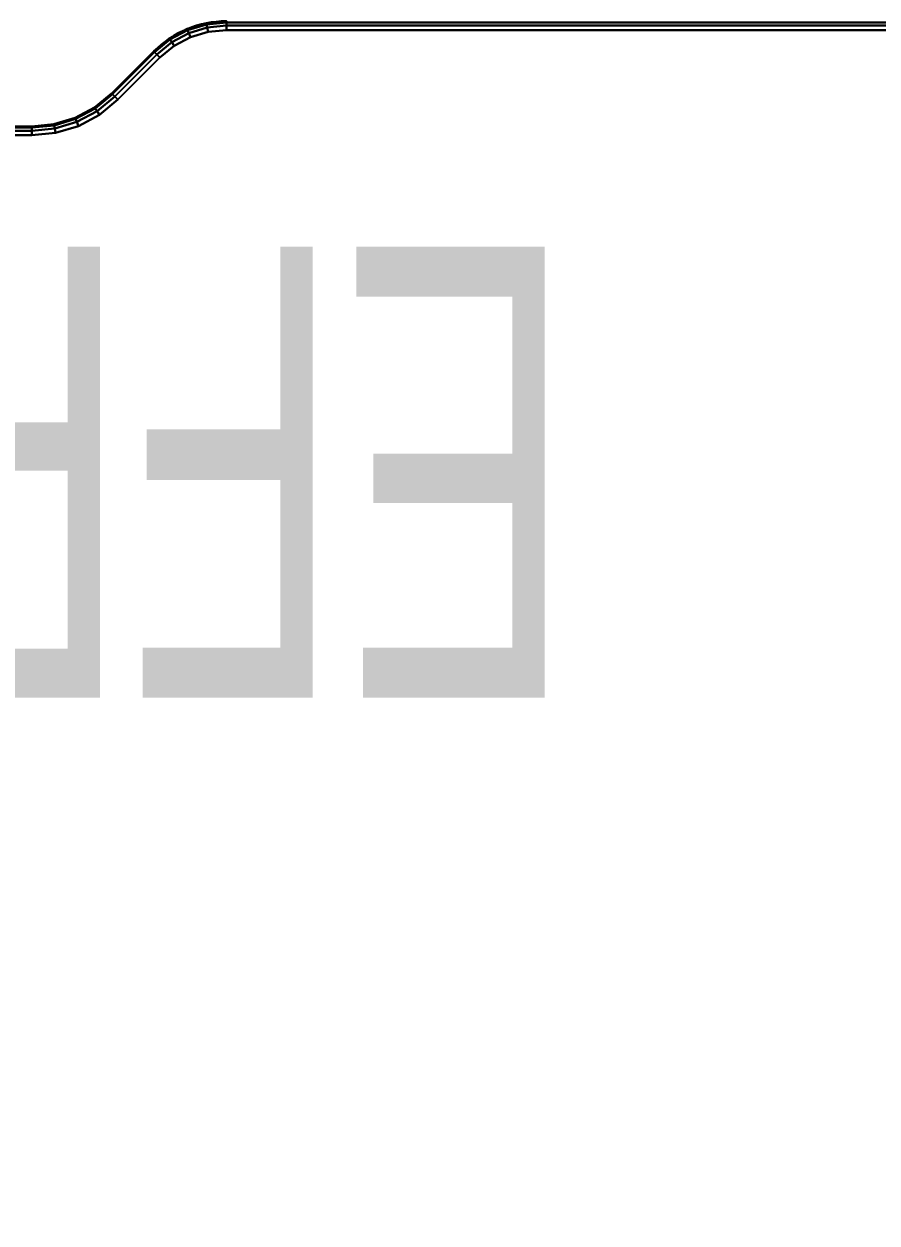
# Model space of a CAD drawing. Extents: x -170 to 1783, y -20 to 1205.
# Drawn here: x 407.61 to 418.97, y 268.65 to 284.6 of the extents above; entities that cross this region are included whole.
import ezdxf
from ezdxf.enums import TextEntityAlignment as Align

# ---------------------------------------------------------------- set-up
doc = ezdxf.new("R2010")
doc.units = 0
doc.header["$LTSCALE"] = 96
doc.header["$MEASUREMENT"] = 0
for name, color, linetype in [('A-FURN-3-WKSF-TOP', 7, 'Continuous'), ('A-FURN-3-WKSF-TRIM', 7, 'Continuous'), ('A-FURN-P-PNLS-TEXT', 7, 'Continuous'), ('A-FURN-P-WKSF', 7, 'Continuous'), ('MAIN_PANEL', 7, 'Continuous'), ('MAIN_WKSURF', 7, 'Continuous')]:
    doc.layers.add(name, color=color, linetype=linetype)

# ---------------------------------------------------------------- blocks, each defined once
blk = doc.blocks.new('EC-EFP-456')
at = {"layer": 'A-FURN-P-PNLS-TEXT', "color": 40, "linetype": 'Continuous', "width": 0.577333}
blk.add_text('EFP-456', height=6, dxfattribs=at).set_placement((24.455, 8), align=Align.MIDDLE_CENTER)
blk = doc.blocks.new('EC-WYC-64-2424-T')
at = {"layer": 'A-FURN-3-WKSF-TOP', "color": 60, "linetype": 'Continuous'}
for points, invisible_edges in [([(26.91, -26.91, 29), (0.743, -0.285, 29), (1.044, -0.161, 29), (1.368, -0.118, 29)], 9), ([(26.91, -26.91, 27.75), (1.368, -0.118, 27.75), (1.044, -0.161, 27.75), (0.743, -0.285, 27.75)], 9), ([(1.368, -0.118, 29), (19.933, -0.118, 29), (20.177, -0.142, 29), (34.22, -23.882, 29)], 12), ([(1.368, -0.118, 29), (34.22, -23.882, 29), (32.871, -23.97, 29), (31.544, -24.234, 29)], 9), ([(29.051, -25.267, 29), (1.368, -0.118, 29), (31.544, -24.234, 29), (30.264, -24.669, 29)], 3), ([(1.368, -0.118, 29), (29.051, -25.267, 29), (27.927, -26.018, 29), (26.91, -26.91, 29)], 9), ([(1.368, -0.118, 27.75), (26.91, -26.91, 27.75), (27.927, -26.018, 27.75), (29.051, -25.267, 27.75)], 9), ([(29.051, -25.267, 27.75), (30.264, -24.669, 27.75), (31.544, -24.234, 27.75), (1.368, -0.118, 27.75)], 12), ([(1.368, -0.118, 27.75), (31.544, -24.234, 27.75), (32.871, -23.97, 27.75), (34.22, -23.882, 27.75)], 9), ([(1.368, -0.118, 27.75), (34.22, -23.882, 27.75), (20.177, -0.142, 27.75), (19.933, -0.118, 27.75)], 3), ([(20.628, -0.329, 29), (34.22, -23.882, 29), (20.177, -0.142, 29), (20.412, -0.213, 29)], 3), ([(20.628, -0.329, 27.75), (20.412, -0.213, 27.75), (20.177, -0.142, 27.75), (34.22, -23.882, 27.75)], 12), ([(34.22, -23.882, 29), (27.588, -0.213, 29), (27.823, -0.142, 29), (28.067, -0.118, 29)], 9), ([(34.22, -23.882, 27.75), (28.067, -0.118, 27.75), (27.823, -0.142, 27.75), (27.588, -0.213, 27.75)], 9), ([(28.067, -0.118, 29), (46.632, -0.118, 29), (46.632, -23.882, 29), (34.22, -23.882, 29)], 10), ([(28.067, -0.118, 27.75), (34.22, -23.882, 27.75), (46.632, -23.882, 27.75), (46.632, -0.118, 27.75)], 5), ([(0.285, -0.743, 29), (0.484, -0.484, 29), (0.743, -0.285, 29), (26.91, -26.91, 29)], 12), ([(0.285, -0.743, 27.75), (26.91, -26.91, 27.75), (0.743, -0.285, 27.75), (0.484, -0.484, 27.75)], 3), ([(27.588, -0.213, 29), (34.22, -23.882, 29), (27.183, -0.484, 29), (27.372, -0.329, 29)], 3), ([(27.588, -0.213, 27.75), (27.372, -0.329, 27.75), (27.183, -0.484, 27.75), (34.22, -23.882, 27.75)], 12), ([(34.22, -23.882, 29), (20.628, -0.329, 29), (20.817, -0.484, 29), (21.377, -1.044, 29)], 9), ([(34.22, -23.882, 27.75), (21.377, -1.044, 27.75), (20.817, -0.484, 27.75), (20.628, -0.329, 27.75)], 9), ([(34.22, -23.882, 29), (26.378, -1.245, 29), (26.623, -1.044, 29), (27.183, -0.484, 29)], 9), ([(34.22, -23.882, 27.75), (27.183, -0.484, 27.75), (26.623, -1.044, 27.75), (26.378, -1.245, 27.75)], 9), ([(26.91, -26.91, 29), (0.118, -1.368, 29), (0.161, -1.044, 29), (0.285, -0.743, 29)], 9), ([(26.91, -26.91, 27.75), (0.285, -0.743, 27.75), (0.161, -1.044, 27.75), (0.118, -1.368, 27.75)], 9), ([(21.902, -1.395, 29), (34.22, -23.882, 29), (21.377, -1.044, 29), (21.622, -1.245, 29)], 3), ([(21.902, -1.395, 27.75), (21.622, -1.245, 27.75), (21.377, -1.044, 27.75), (34.22, -23.882, 27.75)], 12), ([(26.378, -1.245, 29), (34.22, -23.882, 29), (25.794, -1.487, 29), (26.098, -1.395, 29)], 3), ([(26.378, -1.245, 27.75), (26.098, -1.395, 27.75), (25.794, -1.487, 27.75), (34.22, -23.882, 27.75)], 12), ([(0.118, -1.368, 29), (26.91, -26.91, 29), (26.018, -27.927, 29), (25.267, -29.051, 29)], 9), ([(0.118, -1.368, 27.75), (25.267, -29.051, 27.75), (26.018, -27.927, 27.75), (26.91, -26.91, 27.75)], 9), ([(34.22, -23.882, 29), (21.902, -1.395, 29), (22.206, -1.487, 29), (22.521, -1.518, 29)], 9), ([(34.22, -23.882, 27.75), (22.521, -1.518, 27.75), (22.206, -1.487, 27.75), (21.902, -1.395, 27.75)], 9), ([(22.521, -1.518, 29), (25.479, -1.518, 29), (25.794, -1.487, 29), (34.22, -23.882, 29)], 12), ([(22.521, -1.518, 27.75), (34.22, -23.882, 27.75), (25.794, -1.487, 27.75), (25.479, -1.518, 27.75)], 3)]:
    blk.add_3dface(points, dxfattribs=dict(at, invisible_edges=invisible_edges))
at = {"layer": 'A-FURN-3-WKSF-TRIM', "color": 40, "linetype": 'Continuous'}
for points in [[(28.067, -0.016, 27.809), (28.067, 0, 27.868), (27.8, -0.026, 27.868), (27.803, -0.042, 27.809)], [(28.067, 0, 28.882), (28.067, -0.016, 28.941), (27.803, -0.042, 28.941), (27.8, -0.026, 28.882)], [(27.549, -0.119, 27.809), (27.543, -0.104, 27.868), (27.307, -0.231, 27.868), (27.315, -0.244, 27.809)], [(27.543, -0.104, 27.868), (27.543, -0.104, 28.882), (27.307, -0.231, 28.882), (27.307, -0.231, 27.868)], [(27.543, -0.104, 28.882), (27.549, -0.119, 28.941), (27.315, -0.244, 28.941), (27.307, -0.231, 28.882)], [(27.566, -0.159, 27.766), (27.549, -0.119, 27.809), (27.315, -0.244, 27.809), (27.339, -0.28, 27.766)], [(27.549, -0.119, 28.941), (27.566, -0.159, 28.984), (27.339, -0.28, 28.984), (27.315, -0.244, 28.941)], [(27.588, -0.213, 27.75), (27.566, -0.159, 27.766), (27.339, -0.28, 27.766), (27.372, -0.329, 27.75)], [(27.566, -0.159, 28.984), (27.588, -0.213, 29), (27.372, -0.329, 29), (27.339, -0.28, 28.984)], [(27.803, -0.042, 27.809), (27.8, -0.026, 27.868), (27.543, -0.104, 27.868), (27.549, -0.119, 27.809)], [(27.8, -0.026, 27.868), (27.8, -0.026, 28.882), (27.543, -0.104, 28.882), (27.543, -0.104, 27.868)], [(27.8, -0.026, 28.882), (27.803, -0.042, 28.941), (27.549, -0.119, 28.941), (27.543, -0.104, 28.882)], [(27.811, -0.084, 27.766), (27.803, -0.042, 27.809), (27.549, -0.119, 27.809), (27.566, -0.159, 27.766)], [(27.803, -0.042, 28.941), (27.811, -0.084, 28.984), (27.566, -0.159, 28.984), (27.549, -0.119, 28.941)], [(27.823, -0.142, 27.75), (27.811, -0.084, 27.766), (27.566, -0.159, 27.766), (27.588, -0.213, 27.75)], [(27.811, -0.084, 28.984), (27.823, -0.142, 29), (27.588, -0.213, 29), (27.566, -0.159, 28.984)], [(28.067, -0.059, 27.766), (28.067, -0.016, 27.809), (27.803, -0.042, 27.809), (27.811, -0.084, 27.766)], [(28.067, -0.016, 28.941), (28.067, -0.059, 28.984), (27.811, -0.084, 28.984), (27.803, -0.042, 28.941)], [(28.067, -0.118, 27.75), (28.067, -0.059, 27.766), (27.811, -0.084, 27.766), (27.823, -0.142, 27.75)], [(28.067, -0.059, 28.984), (28.067, -0.118, 29), (27.823, -0.142, 29), (27.811, -0.084, 28.984)], [(28.067, -0.016, 27.809), (28.067, -0.059, 27.766), (46.632, -0.059, 27.766), (46.632, -0.016, 27.809)], [(28.067, -0.059, 28.984), (28.067, -0.016, 28.941), (46.632, -0.016, 28.941), (46.632, -0.059, 28.984)], [(28.067, -0.059, 27.766), (28.067, -0.118, 27.75), (46.632, -0.118, 27.75), (46.632, -0.059, 27.766)], [(28.067, -0.118, 29), (28.067, -0.059, 28.984), (46.632, -0.059, 28.984), (46.632, -0.118, 29)], [(27.315, -0.244, 27.809), (27.307, -0.231, 27.868), (27.099, -0.401, 27.868), (27.111, -0.412, 27.809)], [(27.307, -0.231, 27.868), (27.307, -0.231, 28.882), (27.099, -0.401, 28.882), (27.099, -0.401, 27.868)], [(27.307, -0.231, 28.882), (27.315, -0.244, 28.941), (27.111, -0.412, 28.941), (27.099, -0.401, 28.882)], [(27.339, -0.28, 27.766), (27.315, -0.244, 27.809), (27.111, -0.412, 27.809), (27.141, -0.442, 27.766)], [(27.315, -0.244, 28.941), (27.339, -0.28, 28.984), (27.141, -0.442, 28.984), (27.111, -0.412, 28.941)], [(27.372, -0.329, 27.75), (27.339, -0.28, 27.766), (27.141, -0.442, 27.766), (27.183, -0.484, 27.75)], [(27.339, -0.28, 28.984), (27.372, -0.329, 29), (27.183, -0.484, 29), (27.141, -0.442, 28.984)], [(26.539, -0.961, 28.882), (26.539, -0.961, 27.868), (27.099, -0.401, 27.868), (27.099, -0.401, 28.882)], [(26.539, -0.961, 27.868), (26.551, -0.972, 27.809), (27.111, -0.412, 27.809), (27.099, -0.401, 27.868)], [(26.551, -0.972, 28.941), (26.539, -0.961, 28.882), (27.099, -0.401, 28.882), (27.111, -0.412, 28.941)], [(26.551, -0.972, 27.809), (26.581, -1.002, 27.766), (27.141, -0.442, 27.766), (27.111, -0.412, 27.809)], [(26.581, -1.002, 28.984), (26.551, -0.972, 28.941), (27.111, -0.412, 28.941), (27.141, -0.442, 28.984)], [(26.581, -1.002, 27.766), (26.623, -1.044, 27.75), (27.183, -0.484, 27.75), (27.141, -0.442, 27.766)], [(26.623, -1.044, 29), (26.581, -1.002, 28.984), (27.141, -0.442, 28.984), (27.183, -0.484, 29)], [(26.551, -0.972, 27.809), (26.539, -0.961, 27.868), (26.312, -1.147, 27.868), (26.321, -1.16, 27.809)], [(26.539, -0.961, 27.868), (26.539, -0.961, 28.882), (26.312, -1.147, 28.882), (26.312, -1.147, 27.868)], [(26.539, -0.961, 28.882), (26.551, -0.972, 28.941), (26.321, -1.16, 28.941), (26.312, -1.147, 28.882)], [(26.581, -1.002, 27.766), (26.551, -0.972, 27.809), (26.321, -1.16, 27.809), (26.345, -1.196, 27.766)], [(26.551, -0.972, 28.941), (26.581, -1.002, 28.984), (26.345, -1.196, 28.984), (26.321, -1.16, 28.941)], [(26.623, -1.044, 27.75), (26.581, -1.002, 27.766), (26.345, -1.196, 27.766), (26.378, -1.245, 27.75)], [(26.581, -1.002, 28.984), (26.623, -1.044, 29), (26.378, -1.245, 29), (26.345, -1.196, 28.984)], [(26.321, -1.16, 27.809), (26.312, -1.147, 27.868), (26.053, -1.286, 27.868), (26.059, -1.3, 27.809)], [(26.312, -1.147, 27.868), (26.312, -1.147, 28.882), (26.053, -1.286, 28.882), (26.053, -1.286, 27.868)], [(26.312, -1.147, 28.882), (26.321, -1.16, 28.941), (26.059, -1.3, 28.941), (26.053, -1.286, 28.882)], [(26.345, -1.196, 27.766), (26.321, -1.16, 27.809), (26.059, -1.3, 27.809), (26.075, -1.34, 27.766)], [(26.321, -1.16, 28.941), (26.345, -1.196, 28.984), (26.075, -1.34, 28.984), (26.059, -1.3, 28.941)], [(26.378, -1.245, 27.75), (26.345, -1.196, 27.766), (26.075, -1.34, 27.766), (26.098, -1.395, 27.75)], [(26.345, -1.196, 28.984), (26.378, -1.245, 29), (26.098, -1.395, 29), (26.075, -1.34, 28.984)], [(22.521, -1.4, 28.882), (22.521, -1.4, 27.868), (25.479, -1.4, 27.868), (25.479, -1.4, 28.882)], [(22.521, -1.4, 27.868), (22.521, -1.416, 27.809), (25.479, -1.416, 27.809), (25.479, -1.4, 27.868)], [(22.521, -1.416, 28.941), (22.521, -1.4, 28.882), (25.479, -1.4, 28.882), (25.479, -1.416, 28.941)], [(22.521, -1.416, 27.809), (22.521, -1.459, 27.766), (25.479, -1.459, 27.766), (25.479, -1.416, 27.809)], [(22.521, -1.459, 28.984), (22.521, -1.416, 28.941), (25.479, -1.416, 28.941), (25.479, -1.459, 28.984)], [(25.774, -1.387, 27.809), (25.771, -1.371, 27.868), (25.479, -1.4, 27.868), (25.479, -1.416, 27.809)], [(25.771, -1.371, 27.868), (25.771, -1.371, 28.882), (25.479, -1.4, 28.882), (25.479, -1.4, 27.868)], [(25.771, -1.371, 28.882), (25.774, -1.387, 28.941), (25.479, -1.416, 28.941), (25.479, -1.4, 28.882)], [(25.783, -1.429, 27.766), (25.774, -1.387, 27.809), (25.479, -1.416, 27.809), (25.479, -1.459, 27.766)], [(25.774, -1.387, 28.941), (25.783, -1.429, 28.984), (25.479, -1.459, 28.984), (25.479, -1.416, 28.941)], [(25.794, -1.487, 27.75), (25.783, -1.429, 27.766), (25.479, -1.459, 27.766), (25.479, -1.518, 27.75)], [(25.783, -1.429, 28.984), (25.794, -1.487, 29), (25.479, -1.518, 29), (25.479, -1.459, 28.984)], [(26.059, -1.3, 27.809), (26.053, -1.286, 27.868), (25.771, -1.371, 27.868), (25.774, -1.387, 27.809)], [(26.053, -1.286, 27.868), (26.053, -1.286, 28.882), (25.771, -1.371, 28.882), (25.771, -1.371, 27.868)], [(26.053, -1.286, 28.882), (26.059, -1.3, 28.941), (25.774, -1.387, 28.941), (25.771, -1.371, 28.882)], [(26.075, -1.34, 27.766), (26.059, -1.3, 27.809), (25.774, -1.387, 27.809), (25.783, -1.429, 27.766)], [(26.059, -1.3, 28.941), (26.075, -1.34, 28.984), (25.783, -1.429, 28.984), (25.774, -1.387, 28.941)], [(26.098, -1.395, 27.75), (26.075, -1.34, 27.766), (25.783, -1.429, 27.766), (25.794, -1.487, 27.75)], [(26.075, -1.34, 28.984), (26.098, -1.395, 29), (25.794, -1.487, 29), (25.783, -1.429, 28.984)], [(22.521, -1.459, 27.766), (22.521, -1.518, 27.75), (25.479, -1.518, 27.75), (25.479, -1.459, 27.766)], [(22.521, -1.518, 29), (22.521, -1.459, 28.984), (25.479, -1.459, 28.984), (25.479, -1.518, 29)]]:
    blk.add_3dface(points, dxfattribs=at)
at = {"layer": 'A-FURN-P-WKSF', "color": 7, "linetype": 'Continuous'}
for p, q in [((26.539, -0.961), (27.099, -0.401)), ((22.521, -1.4), (25.479, -1.4))]:
    blk.add_line(p, q, dxfattribs=at)
for centre, radius, start, end in [((28.067, -1.368), 1.368, 90, 135), ((25.479, 0.1), 1.5, 270, 315)]:
    blk.add_arc(centre, radius, start, end, dxfattribs=at)

msp = doc.modelspace()

# ---------------------------------------------------------------- block references
at = {"layer": 'MAIN_PANEL', "color": 47, "linetype": 'Continuous', "rotation": 180}
msp.add_blockref('EC-EFP-456', (430.24146, 286.63599), dxfattribs=at)
at = {"layer": 'MAIN_WKSURF', "color": 47, "linetype": 'Continuous'}
msp.add_blockref('EC-WYC-64-2424-T', (382.24146, 284.63599), dxfattribs=at)

doc.saveas('drawing.dxf')
